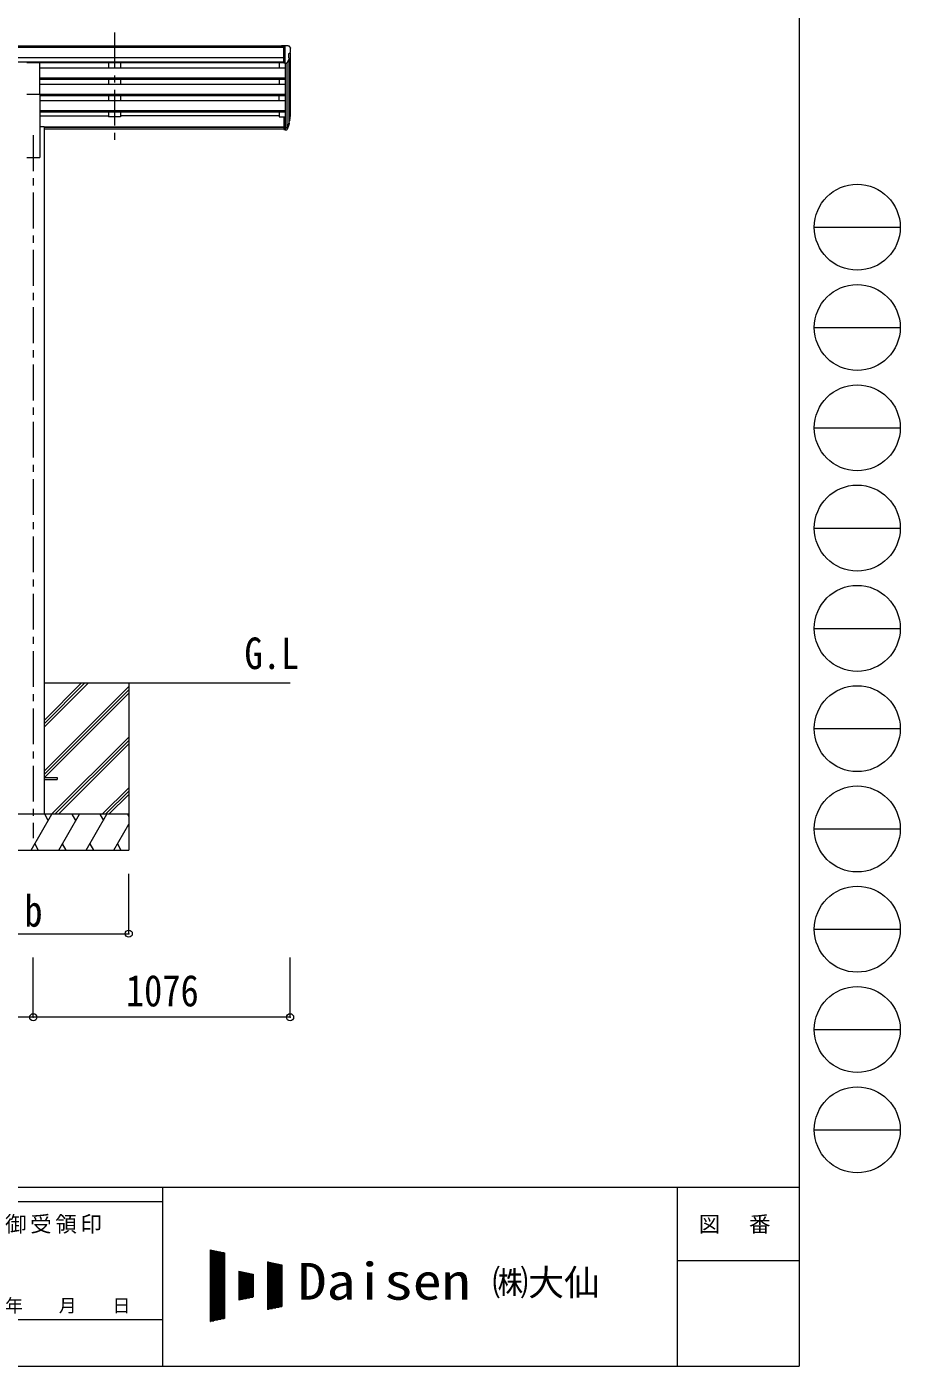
# Model space of a CAD drawing. Units: millimetres at full size, sheet at 1:30; details may follow other scales. Extents: x -8432 to 8432, y -5820 to 5820.
# Drawn here: x 4772 to 8432, y -5820 to -211 of the extents above; entities that cross this region are included whole.
import ezdxf
from ezdxf.enums import TextEntityAlignment as Align

# ---------------------------------------------------------------- set-up
doc = ezdxf.new("R2010")
doc.units = ezdxf.units.MM
doc.header["$LTSCALE"] = 30
doc.header["$PDMODE"] = 32
doc.header["$PDSIZE"] = 30
doc.linetypes.add('CHAIN1', pattern=[8, 5, -1, 1, -1])
for name, color, linetype, lineweight in [('0-0_0', 7, 'Continuous', 9), ('0-1_本体', 5, 'CHAIN1', 9), ('0-3_ELV2', 4, 'Continuous', 9), ('0-6_OTH_LINE', 6, 'Continuous', 9), ('F-0_240', 7, 'Continuous', 9)]:
    doc.layers.add(name, color=color, linetype=linetype, lineweight=lineweight)
doc.layers.add('0-7_SHAPE', color=7, linetype='Continuous')
doc.styles.add('ＭＳ ゴシック', font='')
doc.styles.get('ＭＳ ゴシック').set_extended_font_data('MS Gothic')

msp = doc.modelspace()

# ---------------------------------------------------------------- linework, layer by layer
at = {"layer": '0-0_0'}
for p, q in [((4844.56, -2958.62), (5875.36, -2958.62)), ((4844.56, -3144.25), (5030.2, -2958.62)), ((4844.56, -3130.11), (5016.05, -2958.62)), ((4844.56, -3115.97), (5001.91, -2958.62)), ((5199.36, -2958.62), (5199.36, -3658.62)), ((4844.56, -3328.1), (5199.36, -2973.3)), ((4844.56, -3342.24), (5199.36, -2987.45)), ((4846.82, -3354.12), (5199.36, -3001.59)), ((4876.17, -3508.62), (5199.36, -3185.43)), ((4890.31, -3508.62), (5199.36, -3199.58)), ((4904.46, -3508.62), (5199.36, -3213.72)), ((5088.3, -3508.62), (5199.36, -3397.57)), ((5102.45, -3508.62), (5199.36, -3411.71)), ((5116.59, -3508.62), (5199.36, -3425.85)), ((5199.36, -3508.62), (4399.36, -3508.62)), ((4790.52, -3658.62), (4877.12, -3508.62)), ((4862.12, -3534.6), (4847.12, -3508.62)), ((4905.99, -3658.62), (4992.59, -3508.62)), ((4977.59, -3534.6), (4962.59, -3508.62)), ((5021.46, -3658.62), (5108.06, -3508.62)), ((5078.06, -3508.62), (5093.06, -3534.6)), ((5193.53, -3508.62), (5199.36, -3518.72)), ((5136.93, -3658.62), (5199.36, -3550.49)), ((4805.52, -3632.64), (4820.52, -3658.62)), ((4920.99, -3632.64), (4935.99, -3658.62)), ((5036.46, -3632.64), (5051.46, -3658.62)), ((5151.93, -3632.64), (5166.93, -3658.62)), ((4399.36, -3658.62), (5199.36, -3658.62))]:
    msp.add_line(p, q, dxfattribs=at)
at = {"layer": '0-1_本体'}
for p, q in [((5139.36, -234.22), (5139.36, -711.74)), ((5139.36, -234.22), (5139.36, -711.74)), ((4799.36, -665.06), (4799.36, -3608.62))]:
    msp.add_line(p, q, dxfattribs=at)
at = {"layer": '0-3_ELV2'}
for p, q in [((5848.86, -291.57), (849.86, -291.57)), ((5848.86, -296.79), (849.86, -296.79)), ((5848.86, -289.97), (5838.86, -290.05)), ((5838.86, -291.57), (5838.86, -290.05)), ((5848.86, -361.95), (5848.86, -289.97)), ((5867.36, -289.97), (5848.86, -289.97)), ((5855.36, -362.95), (5855.36, -289.97)), ((5867.36, -289.97), (5869.7, -290.11)), ((5869.36, -324.48), (5869.36, -340.76)), ((5874.83, -321.15), (5869.51, -324.22)), ((5870.45, -290.53), (5874.52, -296.34)), ((5875.36, -320.54), (5875.36, -586.98)), ((5877.36, -299.34), (5877.36, -299.97)), ((5848.86, -340.32), (849.86, -340.32)), ((5848.86, -358.17), (849.86, -358.17)), ((4771.86, -360.6), (4826.86, -360.6)), ((4826.86, -492.39), (4826.86, -360.6)), ((5848.86, -361.52), (4826.86, -361.52)), ((4826.86, -381.87), (5855.36, -381.87)), ((5114.36, -361.42), (5114.36, -381.87)), ((5164.36, -361.42), (5164.36, -381.87)), ((5830.36, -361.42), (5830.36, -381.87)), ((5848.86, -361.95), (5855.36, -361.95)), ((5855.36, -362.95), (5860.57, -362.63)), ((5855.36, -362.95), (5855.36, -587.35)), ((5861.36, -362.48), (5861.37, -632.12)), ((5862.99, -361.14), (5871.99, -345.54)), ((5870.39, -348.31), (5870.39, -613.69)), ((4826.86, -423.75), (5855.36, -423.75)), ((4826.86, -425.24), (5855.36, -425.24)), ((4826.86, -429.56), (5855.36, -429.56)), ((5114.36, -429.56), (5114.36, -450.36)), ((5164.36, -429.56), (5164.36, -450.36)), ((5830.36, -429.56), (5830.36, -450.36)), ((4771.86, -492.39), (4826.86, -492.39)), ((4826.86, -450.36), (5855.36, -450.36)), ((4826.86, -492.24), (5855.36, -492.24)), ((4826.86, -492.39), (4826.86, -758.62)), ((4826.86, -493.74), (5855.36, -493.74)), ((4826.86, -498.05), (5855.36, -498.05)), ((5114.36, -498.05), (5114.36, -518.85)), ((5164.36, -498.05), (5164.36, -518.85)), ((5830.36, -518.85), (5830.36, -498.05)), ((4826.86, -518.85), (5855.36, -518.85)), ((4826.86, -560.73), (5855.36, -560.73)), ((4826.86, -562.23), (5855.36, -562.23)), ((4826.86, -566.55), (5855.36, -566.55)), ((4826.86, -583.04), (5114.36, -583.04)), ((5114.36, -566.55), (5114.36, -587.98)), ((5164.36, -587.98), (5114.36, -587.98)), ((5164.36, -566.55), (5164.36, -587.98)), ((5830.36, -583.04), (5164.36, -583.04)), ((5830.36, -566.55), (5830.36, -587.98)), ((5830.36, -587.98), (5848.86, -587.98)), ((5848.86, -587.35), (5848.86, -641.38)), ((5848.86, -587.35), (5855.36, -587.35)), ((5855.36, -587.35), (5855.36, -642.12)), ((5861.8, -631.7), (5869.55, -616.3)), ((5871, -616.65), (5862.81, -632.83)), ((5873.67, -600.16), (5870.39, -607.22)), ((5874.27, -601.54), (5870.39, -609.48)), ((5871.95, -612.81), (5871.62, -617.22)), ((4844.56, -629.62), (4826.86, -629.62)), ((4844.56, -629.62), (4844.56, -3508.63)), ((4844.56, -630.05), (5848.86, -630.05)), ((4844.56, -631.45), (5848.86, -631.45)), ((5848.86, -639.14), (4844.56, -639.14)), ((5848.86, -627.48), (5855.36, -627.48)), ((5848.86, -632.36), (5855.36, -632.36)), ((5848.86, -641.38), (5855.36, -641.38)), ((5855.36, -632.38), (5860.5, -632.38)), ((5855.36, -634.19), (5860.21, -634.19)), ((5855.36, -642.12), (5860.21, -642.12)), ((5871.62, -617.22), (5862.81, -640.76)), ((4771.86, -758.62), (4826.86, -758.62)), ((4844.56, -3354.12), (4899.36, -3354.12)), ((4844.56, -3363.12), (4899.36, -3363.12)), ((4899.36, -3354.12), (4899.36, -3363.12))]:
    msp.add_line(p, q, dxfattribs=at)
for centre, radius, start, end in [((5869.66, -324.48), 0.3, 120, 180), ((5869.63, -291.11), 1, 35, 86.5), ((5874.36, -299.34), 3, 0, 87), ((5870.46, -316.78), 6.18, 315.00103, 354.2965), ((5675.36, -299.97), 202, 355.05096, 0), ((5860.39, -359.64), 3, 273.5, 330), ((5869.66, -340.76), 0.3, 180, 265.2833), ((5869.39, -344.04), 3, 330, 85.2833), ((5844.78, -590.66), 30.41, 341.80266, 352.8448), ((5846.18, -592.42), 29.53, 342.01856, 353.49194)]:
    msp.add_arc(centre, radius, start, end, dxfattribs=at)
for centre, major_axis, ratio, start_param, end_param in [((5785.44, -592.76), (88.05, 0), 0.90356, 5.9828017, 6.0168888), ((5870.65, -612.81), (-1.3, 0), 0.90356, 2.9359903, 4.9130961), ((5784.73, -596.62), (89.07, 0), 0.90356, 6.0316505, 6.077583), ((5787.5, -586.18), (-87.93, 4.42), 0.541684, 3.060334, 3.2172517), ((5786.71, -592.85), (89.06, 1.43), 0.57596, 6.1985533, 6.3701348), ((5860.21, -631.48), (3, 0), 0.90356, 4.712389, 5.7595865), ((5860.21, -639.41), (-3, 0), 0.90356, 1.5707963, 2.6179939), ((5860.5, -631.02), (1.5, 0), 0.90356, 4.712389, 5.7595865)]:
    msp.add_ellipse(centre, major_axis=major_axis, ratio=ratio, start_param=start_param, end_param=end_param, dxfattribs=at)
at = {"layer": '0-6_OTH_LINE'}
for p, q in [((5199.36, -4008.62), (5199.36, -3758.64)), ((4399.36, -4008.62), (5199.36, -4008.62)), ((4799.36, -4358.62), (4799.36, -4108.62)), ((5875.36, -4358.62), (5875.36, -4108.62)), ((4799.36, -4358.62), (1899.36, -4358.62)), ((5875.36, -4358.62), (4799.36, -4358.62))]:
    msp.add_line(p, q, dxfattribs=at)
for p in [(5199.36, -4008.62), (4799.36, -4358.62), (5875.36, -4358.62)]:
    msp.add_point(p, dxfattribs=at)
at = {"layer": 'F-0_240', "color": 5}
for p, q in [((8007.94, 5820), (8007.94, -5820)), ((-8432.06, -5070), (8007.94, -5070)), ((5341.19, -5070), (5341.19, -5820)), ((7497.94, -5070), (7497.94, -5820)), ((-8432.06, -5130), (5341.19, -5130)), ((7497.94, -5377.5), (8007.94, -5377.5)), ((4501.18, -5625), (5341.19, -5625)), ((-8432.06, -5820), (8007.94, -5820))]:
    msp.add_line(p, q, dxfattribs=at)
at = {"layer": 'F-0_240', "color": 4}
for p, q in [((8072.06, -1050), (8432.06, -1050)), ((8072.06, -1470), (8432.06, -1470)), ((8072.06, -1890), (8432.06, -1890)), ((8072.06, -2310), (8432.06, -2310)), ((8072.06, -2730), (8432.06, -2730)), ((8072.06, -3150), (8432.06, -3150)), ((8072.06, -3570), (8432.06, -3570)), ((8072.06, -3990), (8432.06, -3990)), ((8072.06, -4410), (8432.06, -4410)), ((8072.06, -4830), (8432.06, -4830))]:
    msp.add_line(p, q, dxfattribs=at)
at = {"layer": 'F-0_240'}
for p, q in [((5541.15, -5332.6), (5601.15, -5345.1)), ((5541.15, -5332.6), (5541.15, -5632.6)), ((5541.15, -5335.42), (5554.7, -5335.42)), ((5541.15, -5338.42), (5569.1, -5338.42)), ((5541.15, -5341.42), (5583.5, -5341.42)), ((5541.15, -5344.42), (5597.9, -5344.42)), ((5541.15, -5347.42), (5601.15, -5347.42)), ((5541.15, -5350.42), (5601.15, -5350.42)), ((5541.15, -5353.42), (5601.15, -5353.42)), ((5541.15, -5356.42), (5601.15, -5356.42)), ((5541.15, -5359.42), (5601.15, -5359.42)), ((5541.15, -5362.42), (5601.15, -5362.42)), ((5541.15, -5365.42), (5601.15, -5365.42)), ((5541.15, -5368.42), (5601.15, -5368.42)), ((5541.15, -5371.42), (5601.15, -5371.42)), ((5541.15, -5374.42), (5601.15, -5374.42)), ((5541.15, -5377.42), (5601.15, -5377.42)), ((5541.15, -5380.42), (5601.15, -5380.42)), ((5541.15, -5383.42), (5601.15, -5383.42)), ((5542.92, -5632.23), (5542.92, -5332.97)), ((5545.92, -5631.61), (5545.92, -5333.6)), ((5548.92, -5630.98), (5548.92, -5334.22)), ((5551.92, -5630.36), (5551.92, -5334.85)), ((5554.92, -5629.73), (5554.92, -5335.47)), ((5557.92, -5629.11), (5557.92, -5336.1)), ((5560.92, -5628.48), (5560.92, -5336.72)), ((5563.92, -5627.86), (5563.92, -5337.35)), ((5566.92, -5627.23), (5566.92, -5337.97)), ((5569.92, -5626.61), (5569.92, -5338.6)), ((5572.92, -5625.98), (5572.92, -5339.22)), ((5575.92, -5625.36), (5575.92, -5339.85)), ((5578.92, -5624.73), (5578.92, -5340.47)), ((5581.92, -5624.11), (5581.92, -5341.1)), ((5584.92, -5623.48), (5584.92, -5341.72)), ((5587.92, -5622.86), (5587.92, -5342.35)), ((5590.92, -5622.23), (5590.92, -5342.97)), ((5593.92, -5621.61), (5593.92, -5343.6)), ((5596.92, -5620.98), (5596.92, -5344.22)), ((5599.92, -5620.36), (5599.92, -5344.85)), ((5601.15, -5345.1), (5601.15, -5620.1)), ((5781.15, -5382.6), (5841.15, -5395.1)), ((5781.15, -5382.6), (5781.15, -5582.6)), ((5781.15, -5383.42), (5785.1, -5383.42)), ((5782.92, -5582.23), (5782.92, -5382.97)), ((5785.92, -5581.61), (5785.92, -5383.6)), ((5788.92, -5580.98), (5788.92, -5384.22)), ((5791.92, -5580.36), (5791.92, -5384.85)), ((5541.15, -5386.42), (5601.15, -5386.42)), ((5541.15, -5389.42), (5601.15, -5389.42)), ((5541.15, -5392.42), (5601.15, -5392.42)), ((5541.15, -5395.42), (5601.15, -5395.42)), ((5541.15, -5398.42), (5601.15, -5398.42)), ((5541.15, -5401.42), (5601.15, -5401.42)), ((5541.15, -5404.42), (5601.15, -5404.42)), ((5541.15, -5407.42), (5601.15, -5407.42)), ((5541.15, -5410.42), (5601.15, -5410.42)), ((5541.15, -5413.42), (5601.15, -5413.42)), ((5541.15, -5416.42), (5601.15, -5416.42)), ((5541.15, -5419.42), (5601.15, -5419.42)), ((5541.15, -5422.42), (5601.15, -5422.42)), ((5541.15, -5425.42), (5601.15, -5425.42)), ((5541.15, -5428.42), (5601.15, -5428.42)), ((5541.15, -5431.42), (5601.15, -5431.42)), ((5541.15, -5434.42), (5601.15, -5434.42)), ((5541.15, -5437.42), (5601.15, -5437.42)), ((5541.15, -5440.42), (5601.15, -5440.42)), ((5661.15, -5422.6), (5721.15, -5435.1)), ((5661.15, -5422.6), (5661.15, -5542.6)), ((5661.15, -5425.42), (5674.7, -5425.42)), ((5661.15, -5428.42), (5689.1, -5428.42)), ((5661.15, -5431.42), (5703.5, -5431.42)), ((5661.15, -5434.42), (5717.9, -5434.42)), ((5661.15, -5437.42), (5721.15, -5437.42)), ((5661.15, -5440.42), (5721.15, -5440.42)), ((5662.92, -5542.23), (5662.92, -5422.97)), ((5665.92, -5541.61), (5665.92, -5423.6)), ((5668.92, -5540.98), (5668.92, -5424.22)), ((5671.92, -5540.36), (5671.92, -5424.85)), ((5674.92, -5539.73), (5674.92, -5425.47)), ((5677.92, -5539.11), (5677.92, -5426.1)), ((5680.92, -5538.48), (5680.92, -5426.72)), ((5683.92, -5537.86), (5683.92, -5427.35)), ((5686.92, -5537.23), (5686.92, -5427.97)), ((5689.92, -5536.61), (5689.92, -5428.6)), ((5692.92, -5535.98), (5692.92, -5429.22)), ((5695.92, -5535.36), (5695.92, -5429.85)), ((5698.92, -5534.73), (5698.92, -5430.47)), ((5701.92, -5534.11), (5701.92, -5431.1)), ((5704.92, -5533.48), (5704.92, -5431.72)), ((5707.92, -5532.86), (5707.92, -5432.35)), ((5710.92, -5532.23), (5710.92, -5432.97)), ((5713.92, -5531.61), (5713.92, -5433.6)), ((5716.92, -5530.98), (5716.92, -5434.22)), ((5719.92, -5530.36), (5719.92, -5434.85)), ((5721.15, -5435.1), (5721.15, -5530.1)), ((5781.15, -5386.42), (5799.5, -5386.42)), ((5781.15, -5389.42), (5813.9, -5389.42)), ((5781.15, -5392.42), (5828.3, -5392.42)), ((5781.15, -5395.42), (5841.15, -5395.42)), ((5781.15, -5398.42), (5841.15, -5398.42)), ((5781.15, -5401.42), (5841.15, -5401.42)), ((5781.15, -5404.42), (5841.15, -5404.42)), ((5781.15, -5407.42), (5841.15, -5407.42)), ((5781.15, -5410.42), (5841.15, -5410.42)), ((5781.15, -5413.42), (5841.15, -5413.42)), ((5781.15, -5416.42), (5841.15, -5416.42)), ((5781.15, -5419.42), (5841.15, -5419.42)), ((5781.15, -5422.42), (5841.15, -5422.42)), ((5781.15, -5425.42), (5841.15, -5425.42)), ((5781.15, -5428.42), (5841.15, -5428.42)), ((5781.15, -5431.42), (5841.15, -5431.42)), ((5781.15, -5434.42), (5841.15, -5434.42)), ((5781.15, -5437.42), (5841.15, -5437.42)), ((5781.15, -5440.42), (5841.15, -5440.42)), ((5794.92, -5579.73), (5794.92, -5385.47)), ((5797.92, -5579.11), (5797.92, -5386.1)), ((5800.92, -5578.48), (5800.92, -5386.72)), ((5803.92, -5577.86), (5803.92, -5387.35)), ((5806.92, -5577.23), (5806.92, -5387.97)), ((5809.92, -5576.61), (5809.92, -5388.6)), ((5812.92, -5575.98), (5812.92, -5389.22)), ((5815.92, -5575.36), (5815.92, -5389.85)), ((5818.92, -5574.73), (5818.92, -5390.47)), ((5821.92, -5574.11), (5821.92, -5391.1)), ((5824.92, -5573.48), (5824.92, -5391.72)), ((5827.92, -5572.86), (5827.92, -5392.35)), ((5830.92, -5572.23), (5830.92, -5392.97)), ((5833.92, -5571.61), (5833.92, -5393.6)), ((5836.92, -5570.98), (5836.92, -5394.22)), ((5839.92, -5570.36), (5839.92, -5394.85)), ((5841.15, -5395.1), (5841.15, -5570.1)), ((5541.15, -5443.42), (5601.15, -5443.42)), ((5541.15, -5446.42), (5601.15, -5446.42)), ((5541.15, -5449.42), (5601.15, -5449.42)), ((5541.15, -5452.42), (5601.15, -5452.42)), ((5541.15, -5455.42), (5601.15, -5455.42)), ((5541.15, -5458.42), (5601.15, -5458.42)), ((5541.15, -5461.42), (5601.15, -5461.42)), ((5541.15, -5464.42), (5601.15, -5464.42)), ((5541.15, -5467.42), (5601.15, -5467.42)), ((5541.15, -5470.42), (5601.15, -5470.42)), ((5541.15, -5473.42), (5601.15, -5473.42)), ((5541.15, -5476.42), (5601.15, -5476.42)), ((5541.15, -5479.42), (5601.15, -5479.42)), ((5541.15, -5482.42), (5601.15, -5482.42)), ((5541.15, -5485.42), (5601.15, -5485.42)), ((5541.15, -5488.42), (5601.15, -5488.42)), ((5541.15, -5491.42), (5601.15, -5491.42)), ((5541.15, -5494.42), (5601.15, -5494.42)), ((5661.15, -5443.42), (5721.15, -5443.42)), ((5661.15, -5446.42), (5721.15, -5446.42)), ((5661.15, -5449.42), (5721.15, -5449.42)), ((5661.15, -5452.42), (5721.15, -5452.42)), ((5661.15, -5455.42), (5721.15, -5455.42)), ((5661.15, -5458.42), (5721.15, -5458.42)), ((5661.15, -5461.42), (5721.15, -5461.42)), ((5661.15, -5464.42), (5721.15, -5464.42)), ((5661.15, -5467.42), (5721.15, -5467.42)), ((5661.15, -5470.42), (5721.15, -5470.42)), ((5661.15, -5473.42), (5721.15, -5473.42)), ((5661.15, -5476.42), (5721.15, -5476.42)), ((5661.15, -5479.42), (5721.15, -5479.42)), ((5661.15, -5482.42), (5721.15, -5482.42)), ((5661.15, -5485.42), (5721.15, -5485.42)), ((5661.15, -5488.42), (5721.15, -5488.42)), ((5661.15, -5491.42), (5721.15, -5491.42)), ((5661.15, -5494.42), (5721.15, -5494.42)), ((5781.15, -5443.42), (5841.15, -5443.42)), ((5781.15, -5446.42), (5841.15, -5446.42)), ((5781.15, -5449.42), (5841.15, -5449.42)), ((5781.15, -5452.42), (5841.15, -5452.42)), ((5781.15, -5455.42), (5841.15, -5455.42)), ((5781.15, -5458.42), (5841.15, -5458.42)), ((5781.15, -5461.42), (5841.15, -5461.42)), ((5781.15, -5464.42), (5841.15, -5464.42)), ((5781.15, -5467.42), (5841.15, -5467.42)), ((5781.15, -5470.42), (5841.15, -5470.42)), ((5781.15, -5473.42), (5841.15, -5473.42)), ((5781.15, -5476.42), (5841.15, -5476.42)), ((5781.15, -5479.42), (5841.15, -5479.42)), ((5781.15, -5482.42), (5841.15, -5482.42)), ((5781.15, -5485.42), (5841.15, -5485.42)), ((5781.15, -5488.42), (5841.15, -5488.42)), ((5781.15, -5491.42), (5841.15, -5491.42)), ((5781.15, -5494.42), (5841.15, -5494.42)), ((5541.15, -5497.42), (5601.15, -5497.42)), ((5541.15, -5500.42), (5601.15, -5500.42)), ((5541.15, -5503.42), (5601.15, -5503.42)), ((5541.15, -5506.42), (5601.15, -5506.42)), ((5541.15, -5509.42), (5601.15, -5509.42)), ((5541.15, -5512.42), (5601.15, -5512.42)), ((5541.15, -5515.42), (5601.15, -5515.42)), ((5541.15, -5518.42), (5601.15, -5518.42)), ((5541.15, -5521.42), (5601.15, -5521.42)), ((5541.15, -5524.42), (5601.15, -5524.42)), ((5541.15, -5527.42), (5601.15, -5527.42)), ((5541.15, -5530.42), (5601.15, -5530.42)), ((5541.15, -5533.42), (5601.15, -5533.42)), ((5541.15, -5536.42), (5601.15, -5536.42)), ((5541.15, -5539.42), (5601.15, -5539.42)), ((5541.15, -5542.42), (5601.15, -5542.42)), ((5541.15, -5545.42), (5601.15, -5545.42)), ((5541.15, -5548.42), (5601.15, -5548.42)), ((5541.15, -5551.42), (5601.15, -5551.42)), ((5661.15, -5497.42), (5721.15, -5497.42)), ((5661.15, -5500.42), (5721.15, -5500.42)), ((5661.15, -5503.42), (5721.15, -5503.42)), ((5661.15, -5506.42), (5721.15, -5506.42)), ((5661.15, -5509.42), (5721.15, -5509.42)), ((5661.15, -5512.42), (5721.15, -5512.42)), ((5661.15, -5515.42), (5721.15, -5515.42)), ((5661.15, -5518.42), (5721.15, -5518.42)), ((5661.15, -5521.42), (5721.15, -5521.42)), ((5661.15, -5524.42), (5721.15, -5524.42)), ((5661.15, -5527.42), (5721.15, -5527.42)), ((5661.15, -5542.6), (5721.15, -5530.1)), ((5661.15, -5530.42), (5719.6, -5530.42)), ((5661.15, -5533.42), (5705.2, -5533.42)), ((5661.15, -5536.42), (5690.8, -5536.42)), ((5661.15, -5539.42), (5676.4, -5539.42)), ((5661.15, -5542.42), (5662, -5542.42)), ((5781.15, -5497.42), (5841.15, -5497.42)), ((5781.15, -5500.42), (5841.15, -5500.42)), ((5781.15, -5503.42), (5841.15, -5503.42)), ((5781.15, -5506.42), (5841.15, -5506.42)), ((5781.15, -5509.42), (5841.15, -5509.42)), ((5781.15, -5512.42), (5841.15, -5512.42)), ((5781.15, -5515.42), (5841.15, -5515.42)), ((5781.15, -5518.42), (5841.15, -5518.42)), ((5781.15, -5521.42), (5841.15, -5521.42)), ((5781.15, -5524.42), (5841.15, -5524.42)), ((5781.15, -5527.42), (5841.15, -5527.42)), ((5781.15, -5530.42), (5841.15, -5530.42)), ((5781.15, -5533.42), (5841.15, -5533.42)), ((5781.15, -5536.42), (5841.15, -5536.42)), ((5781.15, -5539.42), (5841.15, -5539.42)), ((5781.15, -5542.42), (5841.15, -5542.42)), ((5781.15, -5545.42), (5841.15, -5545.42)), ((5781.15, -5548.42), (5841.15, -5548.42)), ((5781.15, -5551.42), (5841.15, -5551.42)), ((5541.15, -5554.42), (5601.15, -5554.42)), ((5541.15, -5557.42), (5601.15, -5557.42)), ((5541.15, -5560.42), (5601.15, -5560.42)), ((5541.15, -5563.42), (5601.15, -5563.42)), ((5541.15, -5566.42), (5601.15, -5566.42)), ((5541.15, -5569.42), (5601.15, -5569.42)), ((5541.15, -5572.42), (5601.15, -5572.42)), ((5541.15, -5575.42), (5601.15, -5575.42)), ((5541.15, -5578.42), (5601.15, -5578.42)), ((5541.15, -5581.42), (5601.15, -5581.42)), ((5541.15, -5584.42), (5601.15, -5584.42)), ((5541.15, -5587.42), (5601.15, -5587.42)), ((5541.15, -5590.42), (5601.15, -5590.42)), ((5541.15, -5593.42), (5601.15, -5593.42)), ((5541.15, -5596.42), (5601.15, -5596.42)), ((5541.15, -5599.42), (5601.15, -5599.42)), ((5541.15, -5602.42), (5601.15, -5602.42)), ((5541.15, -5605.42), (5601.15, -5605.42)), ((5541.15, -5608.42), (5601.15, -5608.42)), ((5781.15, -5554.42), (5841.15, -5554.42)), ((5781.15, -5557.42), (5841.15, -5557.42)), ((5781.15, -5560.42), (5841.15, -5560.42)), ((5781.15, -5563.42), (5841.15, -5563.42)), ((5781.15, -5566.42), (5841.15, -5566.42)), ((5781.15, -5569.42), (5841.15, -5569.42)), ((5841.15, -5570.1), (5781.15, -5582.6)), ((5781.15, -5572.42), (5830, -5572.42)), ((5781.15, -5575.42), (5815.6, -5575.42)), ((5781.15, -5578.42), (5801.2, -5578.42)), ((5781.15, -5581.42), (5786.8, -5581.42)), ((5541.15, -5611.42), (5601.15, -5611.42)), ((5541.15, -5614.42), (5601.15, -5614.42)), ((5541.15, -5617.42), (5601.15, -5617.42)), ((5601.15, -5620.1), (5541.15, -5632.6)), ((5541.15, -5620.42), (5599.6, -5620.42)), ((5541.15, -5623.42), (5585.2, -5623.42)), ((5541.15, -5626.42), (5570.8, -5626.42)), ((5541.15, -5629.42), (5556.4, -5629.42)), ((5541.15, -5632.42), (5542, -5632.42))]:
    msp.add_line(p, q, dxfattribs=at)
at = {"layer": 'F-0_240', "color": 4}
for centre in [(8252.05, -1050), (8252.05, -1470), (8252.05, -1890), (8252.05, -2310), (8252.05, -2730), (8252.05, -3150), (8252.05, -3570), (8252.05, -3990), (8252.05, -4410), (8252.05, -4830)]:
    msp.add_circle(centre, 180, dxfattribs=at)

# ---------------------------------------------------------------- texts
at = {"layer": '0-6_OTH_LINE', "color": 7, "style": 'ＭＳ ゴシック', "width": 0.85}
for s, p in [('b', (4761.86, -4018.62)), ('1076', (5187.36, -4352.62))]:
    msp.add_text(s, height=132, dxfattribs=at).set_placement(p, align=Align.BOTTOM_LEFT)
at = {"layer": '0-7_SHAPE', "style": 'ＭＳ ゴシック', "width": 0.85}
msp.add_text('G.L', height=132, dxfattribs=at).set_placement((5684.33, -2939.92), align=Align.BOTTOM_LEFT)
at = {"layer": 'F-0_240', "style": 'ＭＳ ゴシック', "width": 1.15}
msp.add_text('Daisen', height=154, dxfattribs=at).set_placement((5908.01, -5587.6), align=Align.BOTTOM_LEFT)
at = {"layer": 'F-0_240', "style": 'ＭＳ ゴシック'}
for s, height, p in [('㈱大仙\u3000', 110, (6723.41, -5557.6)), ('年\u3000\u3000月\u3000\u3000日', 54.99, (4681.19, -5610))]:
    msp.add_text(s, height=height, dxfattribs=at).set_placement(p, align=Align.BOTTOM_LEFT)
at = {"layer": 'F-0_240', "char_height": 65.98, "attachment_point": 7, "style": 'ＭＳ ゴシック'}
for s, insert in [('\\T1.17;御受領印', (4681.18, -5265)), ('\\T1.17;図\u3000番', (7587.94, -5265))]:
    msp.add_mtext(s, dxfattribs=dict(at, insert=insert))

doc.saveas('drawing.dxf')
